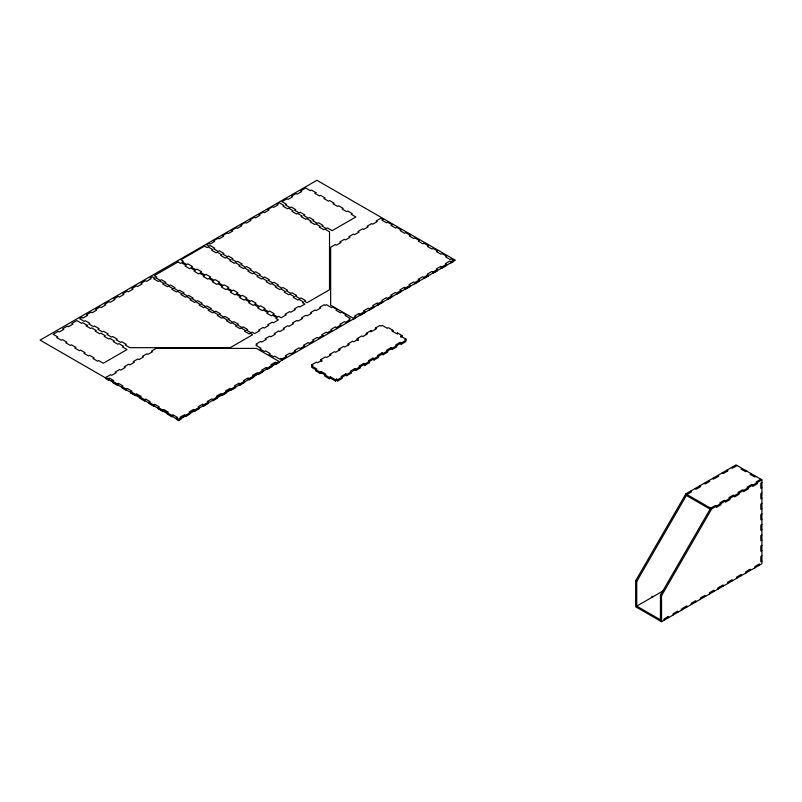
<?xml version="1.0" encoding="UTF-8"?>
<svg xmlns="http://www.w3.org/2000/svg" width="802" height="802" viewBox="0 0 802 802"><rect width="100%" height="100%" fill="white"/><g stroke="black" fill="none" stroke-linecap="round" stroke-linejoin="round"><path stroke-width="1.2" d="M635.655 580.798L685.84 493.882L736.015 464.919L761.9 479.857L761.9 563.756L661.54 621.7L635.655 606.753L635.655 580.798L636.748 581.43L636.748 607.385M636.748 581.43L686.923 494.513L691.585 491.827L690.492 491.195M660.447 621.069L660.447 595.114L710.632 508.197L715.284 505.511L716.376 506.142L716.376 507.405L720.918 504.779L720.918 503.526L719.825 502.894L724.366 500.268L725.459 500.899L725.459 502.162L730 499.536L730 498.273L728.908 497.651L733.449 495.024L734.542 495.656L734.542 496.909L739.083 494.293L739.083 493.029L737.99 492.408L742.532 489.781L743.624 490.413L743.624 491.666L748.166 489.05L748.166 487.786L747.073 487.165L751.624 484.538L752.707 485.16L752.707 486.423L757.248 483.806L757.248 482.543L756.156 481.922L760.807 479.225M661.54 621.7L661.54 595.746L711.725 508.829L761.9 479.857M109.303 379.316L108.21 379.947L105.944 378.644L105.944 377.381L110.596 374.694L111.689 375.326L116.22 372.699L115.137 372.078L119.678 369.451L120.771 370.083L125.312 367.456L124.22 366.825L128.761 364.208L129.854 364.84L134.395 362.213L133.302 361.582L137.844 358.965L138.936 359.597L143.478 356.97L142.385 356.339L146.926 353.722L148.019 354.344L152.56 351.727L151.468 351.096L156.119 348.409L256.48 348.409L278.956 361.391L278.956 362.644L276.459 364.088L275.377 363.456L272.65 365.03M105.944 377.381L108.21 378.694L109.303 378.063L113.844 380.679L112.751 381.311L112.751 382.574L117.292 385.191L118.385 384.569M111.117 380.369L117.292 383.937L118.385 383.306L122.927 385.932L121.834 386.554L126.375 389.181L127.468 388.549L132.009 391.175L130.916 391.797L130.916 393.06L135.458 395.677L136.551 395.055M130.916 393.06L132.009 392.429M139.999 397.04L141.092 396.419L136.551 393.792L135.458 394.424L130.916 391.797M137.463 395.576L144.54 399.667L145.633 399.035L150.174 401.662L149.082 402.283L149.082 403.546L153.623 406.173L154.716 405.541M139.999 398.303L144.54 400.92L145.633 400.298M158.164 407.536L162.706 410.153L162.706 411.416L158.164 408.789L158.164 407.536L159.257 406.905L154.716 404.278L153.623 404.91L149.082 402.283M162.706 410.153L163.798 409.521L168.34 412.148L167.247 412.779L171.788 415.396L172.881 414.764L177.422 417.391L176.33 418.022L176.33 419.276L178.605 420.589L181.102 419.145L181.102 417.892L180.009 417.261L184.55 414.634L185.643 415.266L190.184 412.639L190.184 413.902L185.643 416.529L184.55 415.897L178.605 419.326L176.33 418.022M167.247 414.032L171.788 416.659L172.881 416.027M322.825 335.416L321.732 334.785L326.274 332.158L327.366 332.79L331.908 330.173L330.815 329.542L335.356 326.915L336.449 327.547L340.99 324.92L339.898 324.299L344.439 321.672L345.522 322.304L350.063 319.677L348.98 319.056L350.163 318.374L345.121 315.457L346.203 314.835L341.662 312.209L340.579 312.84L336.038 310.214L337.121 309.592L332.589 306.965L331.497 307.597L326.454 304.69L325.271 305.372L324.178 304.74L319.647 307.356L320.73 307.988L316.188 310.615L315.106 309.983L310.564 312.6L311.647 313.231L307.106 315.858L306.023 315.226L301.482 317.843L302.565 318.474L298.023 321.101L296.94 320.469L292.399 323.086L293.482 323.717L288.941 326.344L287.858 325.712L283.317 328.329L284.399 328.96L279.858 331.587L278.775 330.955L274.234 333.582L275.317 334.203L270.775 336.83L269.693 336.198L265.151 338.825L266.234 339.447L261.693 342.073L260.61 341.441L256.069 344.068L257.161 344.69L255.978 345.371L261.021 348.289L259.928 348.91L264.47 351.537L265.562 350.905L270.104 353.532L269.011 354.163L273.552 356.78L274.635 356.148L279.677 359.065L280.86 358.384L281.953 359.005L286.494 356.389L285.402 355.757L289.943 353.141L291.036 353.762L295.577 351.146L294.484 350.514L299.026 347.888L300.118 348.519L304.66 345.903L303.567 345.271L308.108 342.644L309.201 343.276L313.742 340.66L312.65 340.028L317.191 337.401L318.284 338.033L322.825 335.416L322.825 336.67M359.075 314.715L360.168 315.346L364.709 312.72L364.709 311.467L360.168 314.083L359.075 313.462L354.534 316.078L355.627 316.71L353.131 318.153L330.655 305.171L330.655 247.237L335.306 244.54L336.399 245.171L340.94 242.555L339.847 241.923L344.389 239.297L345.482 239.928L350.023 237.312L348.93 236.68L353.471 234.054L354.564 234.685L359.106 232.069L358.013 231.437L362.554 228.811L363.637 229.442L368.178 226.826L367.095 226.194L371.637 223.568L372.719 224.199L377.261 221.573L376.178 220.951L380.83 218.264L383.105 219.568L382.013 220.199L386.554 222.826L387.637 222.194L392.178 224.811L391.095 225.442L395.637 228.069L396.719 227.437L401.261 230.064L400.178 230.685L404.719 233.312L405.802 232.68L410.343 235.307L409.261 235.928L413.802 238.555L414.885 237.923L419.426 240.55L418.343 241.171L422.885 243.798L423.967 243.166L428.509 245.793L427.426 246.415L431.967 249.041L433.05 248.409L437.591 251.036L436.509 251.658L441.05 254.284L442.133 253.653L446.674 256.279L445.591 256.911L450.133 259.527L451.215 258.896L453.491 260.209L450.995 261.652L449.902 261.021L445.361 263.647L446.453 264.269L446.453 265.532L441.912 268.149L440.819 267.527M364.709 311.467L363.617 310.835L368.158 308.219L369.251 308.84L373.792 306.224L372.699 305.592L377.241 302.976L378.333 303.597L382.875 300.981L381.782 300.349L386.323 297.732L387.416 298.354L391.957 295.738L390.865 295.106L395.406 292.479L396.499 293.111L401.04 290.494L401.04 291.748L396.499 294.374M414.664 282.625L419.205 280.008L419.205 281.261L414.664 283.888L414.664 282.625L413.571 281.993L409.03 284.62L410.123 285.251L405.581 287.868L404.489 287.236L399.947 289.863L401.04 290.494M419.205 280.008L418.113 279.377L422.654 276.75L423.747 277.382L428.288 274.765L427.195 274.134L431.737 271.507L432.829 272.139L437.371 269.512L436.278 268.891L440.819 266.264L441.912 266.896L446.453 264.269M190.906 412.228L192.721 411.175M190.184 412.639L189.092 412.017L193.633 409.391L194.726 410.022L199.267 407.396L198.174 406.774L202.716 404.148L203.808 404.779L208.35 402.153L208.35 403.416L203.808 406.033L202.716 405.411M208.35 402.153L207.257 401.531L211.798 398.905L212.891 399.536L220.881 394.925L221.974 395.546L226.515 392.93L226.515 391.667L225.422 391.045L229.963 388.419L231.046 389.05L235.587 386.424L235.587 387.687L231.046 390.303L229.963 389.682M212.891 399.536L212.891 400.789L217.432 398.173L217.432 396.91L216.339 396.288L220.881 393.662L221.974 394.293L229.051 390.203M235.587 386.424L234.505 385.792L239.046 383.176L240.129 383.807L244.67 381.181L244.67 382.444L240.129 385.06L239.046 384.429M244.67 381.181L243.587 380.549L248.129 377.932L249.211 378.564L257.211 373.943M258.294 373.321L262.835 370.694L262.835 371.958L258.294 374.574L258.294 373.321L257.211 372.689L252.67 375.306L253.753 375.938M266.294 368.699L267.377 369.331L271.918 366.714L271.918 365.451L267.377 368.078L266.294 367.446L261.753 370.063L262.835 370.694M271.918 365.451L270.835 364.82L275.377 362.203L276.459 362.835L278.956 361.391M353.131 319.407L355.627 317.963M369.251 310.103L373.792 307.477M377.241 304.229L378.333 304.86L382.875 302.234M387.416 299.617L391.957 296.991L390.865 296.369M410.123 286.504L405.581 289.131L404.489 288.499M423.747 278.645L428.288 276.018L427.195 275.387M437.371 270.775L432.829 273.402L432.829 272.139M453.491 261.472L450.995 262.906L450.995 261.652M193.633 410.654L194.726 411.276L199.267 408.659M248.129 379.186L249.211 379.817L253.753 377.201M359.336 367.226L359.336 365.963L360.429 366.594L360.429 367.857L355.887 370.474L354.795 369.852L346.805 374.464L345.722 373.832L341.181 376.459L342.264 377.08L342.264 378.343L337.722 380.96L336.639 380.338L335.457 381.02L330.414 378.103L329.321 378.734L324.78 376.118L324.78 374.855L325.873 374.223L321.331 371.607L320.239 372.238L311.747 367.326L311.838 364.76L316.379 362.143L317.472 362.765L322.013 360.148L320.92 359.517L320.92 360.78L322.013 361.401M320.92 359.517L325.462 356.9L326.554 357.522L331.096 354.905L330.003 354.273L330.003 355.537M330.003 354.273L334.544 351.657L335.637 352.278L340.178 349.662L339.086 349.03L339.086 350.294M339.086 349.03L343.627 346.404L344.72 347.035L349.261 344.419L348.168 343.787L348.168 345.04M348.168 343.787L352.71 341.161L353.802 341.792L358.344 339.176L357.251 338.544L357.251 339.797L358.344 340.429M357.251 338.544L361.792 335.918L362.885 336.549L367.426 333.933L366.334 333.301L366.334 334.554M366.334 333.301L370.875 330.675L371.968 331.306L376.509 328.69L375.416 328.058L375.416 329.311M375.416 328.058L379.958 325.432L381.05 326.063L382.223 325.381L387.266 328.289L388.358 327.667L392.9 330.284L392.9 331.547M392.9 330.284L391.807 330.915L396.348 333.532L397.441 332.91L401.982 335.527L401.982 336.79M311.838 364.76L312.93 365.391L311.747 366.073L316.79 368.98L315.697 369.612L315.697 370.875L320.239 373.491L321.331 372.86L329.321 377.481L330.414 376.85L335.457 379.757L336.639 379.075L337.722 379.707L345.722 375.095L346.805 375.717L351.346 373.1L351.346 371.837L350.253 371.216L354.795 368.589L355.887 369.221L363.877 364.599L364.97 365.231L369.511 362.614L369.511 361.351L368.419 360.72L372.96 358.103L374.053 358.735L382.043 354.113L383.135 354.745L387.677 352.128L387.677 350.865L386.584 350.233L391.125 347.617L392.218 348.248L400.208 343.627L401.301 344.258L405.842 341.642L405.932 339.066L400.89 336.158L400.89 337.411M400.89 336.158L401.982 335.527M359.336 365.963L363.877 363.346L364.97 363.978L372.96 359.356L374.053 359.988L378.594 357.371L378.594 356.108L377.501 355.476L377.501 356.74M377.501 355.476L382.043 352.86L383.135 353.492L391.125 348.87L392.218 349.502L396.759 346.885L396.759 345.622L395.667 344.99L400.208 342.374L401.301 343.005L405.842 340.379L404.749 339.747L405.932 339.066M737.108 465.541L732.447 468.228L731.364 467.606M742.151 468.458L741.058 469.08L745.599 471.706L746.692 471.075M751.223 473.701L750.141 474.323L754.682 476.949L755.765 476.318M761.9 482.483L760.807 483.115L760.807 488.358L761.9 487.726M761.9 492.969L760.807 493.601L760.807 498.844L761.9 498.212M761.9 503.455L760.807 504.087L760.807 509.33L761.9 508.699M761.9 513.942L760.807 514.573L760.807 519.816L761.9 519.185M761.9 524.428L760.807 525.059L760.807 530.302L761.9 529.671M663.765 590.523L636.748 606.122L660.447 619.816M761.9 534.914L760.807 535.546L760.807 540.789L761.9 540.157M761.9 545.4L760.807 546.032L760.807 551.275L761.9 550.653M761.9 555.896L760.807 556.518L760.807 561.761L761.9 561.139M751.624 484.538L752.707 485.16M722.281 472.849L723.364 473.471L727.905 470.854L726.823 470.223L726.823 471.486M717.74 475.466L718.823 476.097L714.291 478.714L713.199 478.092L713.199 479.345M708.657 480.709L709.75 481.34L705.209 483.967L704.116 483.335M699.575 485.952L700.667 486.583L696.126 489.21L695.033 488.578M685.84 493.882L711.725 508.829M749.228 569.811L750.321 570.443L750.321 569.189L745.78 571.806L745.78 573.069M368.419 361.983L369.511 362.614M717.439 588.167L718.532 588.798L718.532 587.535L723.073 584.919L723.073 586.172M294.484 351.777L295.577 352.399M280.86 359.637L281.953 360.268L281.953 359.005M660.447 595.114L661.54 595.746M681.109 609.139L682.201 609.771L682.201 608.507L686.743 605.891L686.743 607.144M651.775 596.187L652.868 596.818M667.495 617.009L668.577 617.64L668.577 616.377L664.036 619.004L664.036 620.257M163.798 410.784L166.525 412.358M121.834 387.817L126.375 390.434L126.375 389.181M759.404 565.199L759.404 563.946L754.862 566.563L754.862 567.826M741.238 575.686L741.238 574.433L736.697 577.049L736.697 578.312M732.156 580.929L732.156 579.676L727.614 582.292L727.614 583.555M713.991 591.415L713.991 590.162L709.449 592.778L709.449 594.041M710.632 508.197L710.632 509.46L686.923 495.776L686.923 494.513M704.908 596.658L704.908 595.405L700.367 598.021L700.367 599.284M695.825 601.901L695.825 600.648L691.284 603.264L691.284 604.528M677.66 612.397L677.66 611.134L673.119 613.751L673.119 615.014M401.301 343.005L401.301 344.258M400.208 342.374L400.208 343.627M397.441 332.91L397.441 334.163M392.218 348.248L392.218 349.502M391.125 347.617L391.125 348.87M383.135 353.492L383.135 354.745M382.043 352.86L382.043 354.113M378.333 303.597L378.333 304.86M374.053 358.735L374.053 359.988M372.96 358.103L372.96 359.356M370.875 330.675L370.875 331.938M364.97 363.978L364.97 365.231M363.877 363.346L363.877 364.599M355.887 369.221L355.887 370.474M354.795 368.589L354.795 369.852M346.805 374.464L346.805 375.717M345.722 373.832L345.722 375.095M337.722 379.707L337.722 380.96M336.639 379.075L336.639 380.338M336.449 327.547L336.449 328.81M335.457 379.757L335.457 381.02M330.414 376.85L330.414 378.103M329.321 377.481L329.321 378.734M321.331 371.607L321.331 372.86M320.239 372.238L320.239 373.491M276.459 362.835L276.459 364.088M249.211 378.564L249.211 379.817M240.129 383.807L240.129 385.06M221.974 394.293L221.974 395.546M203.808 404.779L203.808 406.033M194.726 410.022L194.726 411.276M178.605 419.326L178.605 420.589M171.788 415.396L171.788 416.659M144.54 399.667L144.54 400.92M117.292 383.937L117.292 385.191M108.21 378.694L108.21 379.947M87.127 325.261L86.035 325.893L90.576 328.519L91.669 327.888L96.21 330.504L95.117 331.136L99.659 333.762L100.751 333.131L105.293 335.747L104.2 336.379L108.741 339.005L109.834 338.374L114.375 341L113.282 341.622L117.824 344.248L118.917 343.617L123.458 346.243L122.365 346.865L127.027 349.552L103.318 363.246L98.666 360.549L97.573 361.181L93.032 358.564L94.125 357.933L89.583 355.306L88.491 355.938L83.949 353.321L85.042 352.69L80.501 350.063L79.408 350.695L74.867 348.078L75.959 347.446L71.418 344.82L70.325 345.451L65.784 342.835L66.877 342.203L62.335 339.577L61.243 340.208L56.701 337.592L57.794 336.96L53.143 334.274L58.175 331.356L59.268 331.988L63.809 329.371L62.716 328.74L67.258 326.113L68.35 326.745L72.892 324.128L71.799 323.497L76.842 320.589L81.493 323.276L82.586 322.645L87.127 325.261M315.948 192.68L314.865 193.312L319.407 195.929L320.499 195.297L325.041 197.924L323.948 198.555L328.489 201.172L329.582 200.54L334.123 203.167L333.03 203.798L337.572 206.415L338.665 205.783L343.206 208.41L342.113 209.041L346.654 211.658L347.747 211.036L352.289 213.653L351.196 214.284L355.857 216.971L332.148 230.655L327.497 227.969L326.404 228.6L321.863 225.974L322.955 225.342L318.414 222.725L317.321 223.357L312.78 220.73L313.873 220.099L309.331 217.482L308.239 218.114L303.697 215.487L304.79 214.856L300.249 212.239L299.156 212.871L294.615 210.244L295.707 209.613L291.166 206.996L290.073 207.628L285.532 205.001L286.625 204.37L281.973 201.683L287.006 198.776L288.098 199.407L292.64 196.781L291.547 196.149L296.088 193.533L297.181 194.164L301.722 191.538L300.63 190.906L305.672 187.999L310.324 190.686L311.417 190.054L315.948 192.68M316.93 180.3L40.1 340.128L178.515 420.037L455.335 260.209L316.93 180.3M208.951 243.457L206.685 244.77L209.182 246.214L210.264 245.582L214.806 248.199L213.723 248.831L218.264 251.457L219.347 250.825L223.888 253.452L222.806 254.074L227.347 256.7L228.43 256.069L232.971 258.695L231.888 259.317L236.43 261.943L237.512 261.312L242.054 263.938L240.971 264.56L245.502 267.186L246.595 266.555L251.136 269.181L250.044 269.803L254.585 272.429L255.678 271.798L260.219 274.424L259.126 275.046L263.668 277.672L264.76 277.041L269.302 279.667L268.209 280.299L272.75 282.916L273.843 282.284L278.384 284.91L277.291 285.542L281.833 288.159L282.926 287.527L287.467 290.154L286.374 290.785L290.915 293.402L292.008 292.77L296.55 295.397L295.457 296.028L299.998 298.645L301.091 298.013L305.632 300.64L304.539 301.271L307.036 302.715L329.522 289.733L329.522 231.788L324.86 229.101L323.777 229.733L319.236 227.106L320.319 226.485L315.777 223.858L314.695 224.49L310.153 221.863L311.236 221.242L306.695 218.615L305.612 219.247L301.071 216.62L302.153 215.999L297.612 213.372L296.529 214.004L291.988 211.377L293.071 210.756L288.53 208.129L287.437 208.751L282.905 206.134L283.998 205.512L279.337 202.816L277.071 204.129L278.154 204.761L273.612 207.387L272.53 206.756L267.988 209.372L269.071 210.004L264.53 212.63L263.447 211.999L258.906 214.615L259.998 215.247L255.457 217.873L254.364 217.242L249.823 219.858L250.916 220.49L246.374 223.116L245.282 222.485L240.74 225.101L241.833 225.733L237.292 228.359L236.199 227.728L231.658 230.344L232.75 230.976L228.209 233.603L227.116 232.971L222.575 235.598L223.668 236.219L219.126 238.846L218.034 238.214L213.492 240.841L214.585 241.462L210.044 244.089L208.951 243.457M204.55 246.124L180.841 259.808L183.347 261.252L182.255 261.883L186.796 264.5L187.879 263.878L192.42 266.495L191.337 267.126L195.878 269.753L196.961 269.121L201.502 271.738L200.42 272.369L204.961 274.996L206.044 274.364L210.585 276.981L209.502 277.612L214.044 280.239L215.126 279.607L219.668 282.224L218.585 282.855L223.126 285.482L224.209 284.85L228.75 287.467L227.668 288.098L232.209 290.725L233.292 290.093L237.833 292.71L236.75 293.342L241.292 295.968L242.374 295.337L246.916 297.963L245.833 298.585L250.364 301.211L251.457 300.58L255.998 303.206L254.906 303.828L259.447 306.454L260.54 305.823L265.081 308.449L263.988 309.071L268.53 311.697L269.622 311.066L274.164 313.692L273.071 314.314L277.612 316.94L278.705 316.309L281.201 317.752L286.244 314.845L285.151 314.214L289.692 311.587L290.785 312.219L295.326 309.602L294.234 308.97L298.775 306.344L299.868 306.976L304.91 304.068L302.414 302.625L303.497 301.993L298.956 299.377L297.873 300.008L293.332 297.382L294.414 296.75L289.873 294.133L288.79 294.755L284.249 292.139L285.332 291.507L280.79 288.89L279.708 289.512L275.166 286.895L276.249 286.264L271.708 283.647L270.625 284.269L266.084 281.652L267.176 281.021L262.635 278.404L261.542 279.026L257.001 276.409L258.094 275.778L253.552 273.151L252.46 273.783L247.918 271.166L249.011 270.535L244.47 267.908L243.377 268.54L238.836 265.923L239.928 265.292L235.387 262.665L234.294 263.297L229.753 260.68L230.846 260.048L226.304 257.422L225.212 258.054L220.67 255.437L221.763 254.805L217.222 252.179L216.129 252.81L211.588 250.194L212.68 249.562L208.139 246.936L207.046 247.567L204.55 246.124M81.934 317.392L79.669 318.705L84.32 321.391L85.413 320.76L89.954 323.386L88.862 324.008L93.403 326.635L94.496 326.003L99.037 328.63L97.944 329.251L102.486 331.878L103.578 331.246L108.12 333.873L107.027 334.494L111.568 337.121L112.661 336.489L117.202 339.116L116.11 339.737L120.651 342.364L121.744 341.732L126.285 344.359L125.192 344.99L129.844 347.677L230.204 347.677L252.68 334.695L250.184 333.251L249.101 333.883L244.56 331.256L245.643 330.635L241.101 328.008L240.019 328.64L235.477 326.013L236.56 325.391L232.019 322.765L230.936 323.396L226.395 320.77L227.477 320.148L222.936 317.522L221.853 318.153L217.312 315.527L218.395 314.895L213.853 312.279L212.771 312.91L208.229 310.284L209.312 309.652L204.771 307.036L203.688 307.667L199.147 305.041L200.229 304.409L195.698 301.793L194.605 302.424L190.064 299.798L191.157 299.166L186.615 296.55L185.523 297.181L180.981 294.555L182.074 293.923L177.533 291.306L176.44 291.938L171.899 289.311L172.991 288.68L168.45 286.063L167.357 286.685L162.816 284.068L163.909 283.437L159.367 280.82L158.275 281.442L153.733 278.825L154.826 278.194L152.33 276.75L150.054 278.063L151.147 278.695L146.606 281.312L145.513 280.69L140.972 283.307L142.064 283.938L137.523 286.555L136.43 285.933L131.889 288.55L132.982 289.181L128.44 291.798L127.348 291.176L122.806 293.793L123.899 294.424L119.358 297.051L118.265 296.419L113.724 299.036L114.816 299.667L110.275 302.294L109.182 301.662L104.641 304.279L105.734 304.91L101.192 307.537L100.1 306.905L95.558 309.522L96.651 310.153L92.11 312.78L91.017 312.148L86.476 314.765L87.568 315.397L83.027 318.023L81.934 317.392M178.014 261.963L154.305 275.647L156.811 277.091L155.718 277.723L160.26 280.339L161.352 279.718L165.894 282.334L164.801 282.966L169.342 285.582L170.435 284.961L174.976 287.577L173.884 288.209L178.425 290.825L179.518 290.204L184.059 292.82L182.966 293.452L187.508 296.078L188.59 295.447L193.132 298.063L192.049 298.695L196.59 301.321L197.673 300.69L202.214 303.306L201.132 303.938L205.673 306.565L206.756 305.933L211.297 308.549L210.214 309.181L214.756 311.808L215.838 311.176L220.38 313.793L219.297 314.424L223.838 317.051L224.921 316.419L229.462 319.036L228.38 319.667L232.921 322.294L234.004 321.662L238.545 324.289L237.462 324.91L242.004 327.537L243.086 326.905L247.628 329.532L246.545 330.153L251.076 332.78L252.169 332.148L254.665 333.592L259.708 330.685L258.615 330.053L263.156 327.427L264.249 328.058L268.79 325.442L267.698 324.81L272.239 322.183L273.332 322.815L278.374 319.908L275.878 318.464L276.961 317.833L272.429 315.216L271.337 315.838L266.795 313.221L267.888 312.59L263.347 309.973L262.254 310.595L257.713 307.978L258.805 307.346L254.264 304.73L253.171 305.351L248.63 302.735L249.723 302.103L245.181 299.477L244.089 300.108L239.547 297.492L240.64 296.86L236.099 294.234L235.006 294.865L230.465 292.249L231.557 291.617L227.016 288.991L225.923 289.622L221.382 287.006L222.475 286.374L217.933 283.748L216.841 284.379L212.299 281.763L213.392 281.131L208.851 278.505L207.758 279.136L203.217 276.52L204.31 275.888L199.768 273.261L198.675 273.893L194.134 271.266L195.227 270.645L190.686 268.018L189.593 268.65L185.051 266.023L186.144 265.402L181.603 262.775L180.51 263.407L178.014 261.963"/></g></svg>
